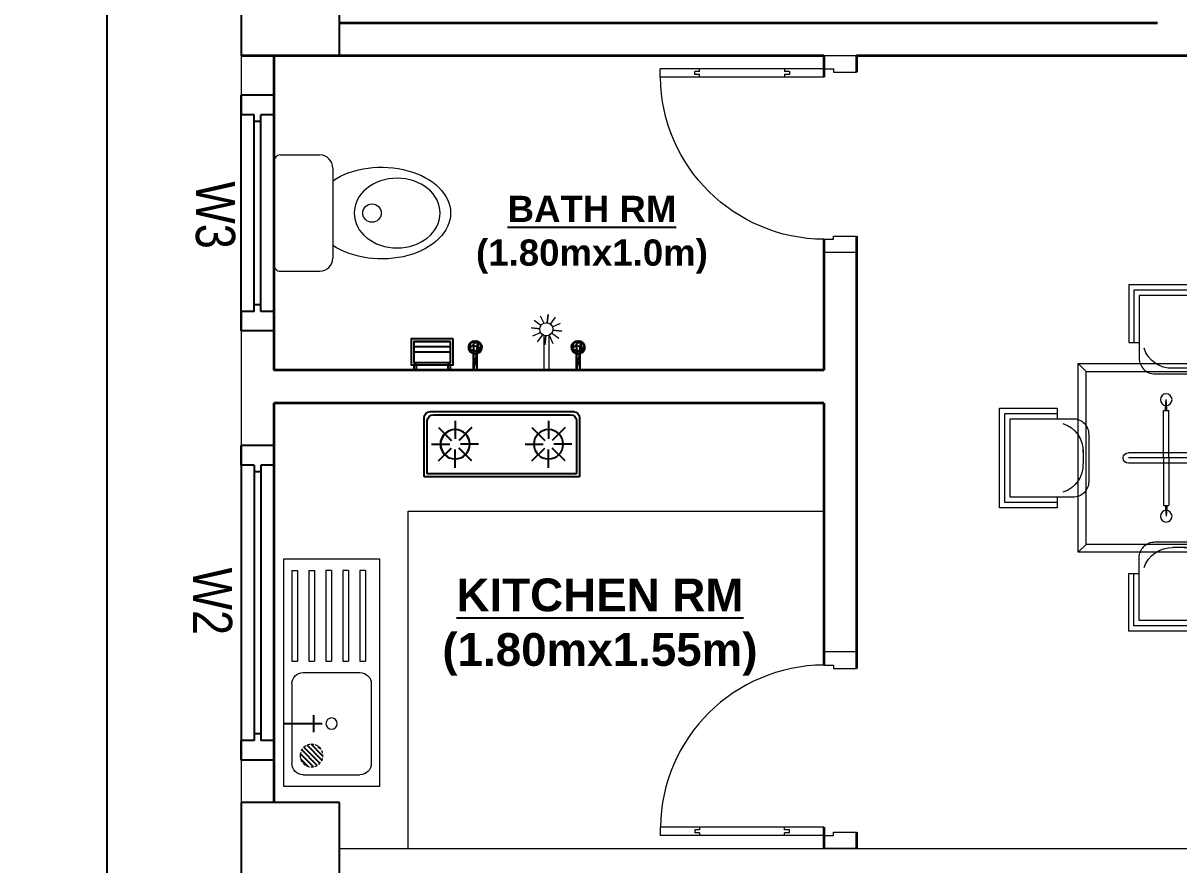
# Model space of a CAD drawing. Header units: inches. Extents: x -100787 to 3653, y -96809 to -8632.
# Drawn here: x -73734.7 to -73558.1, y -91892.4 to -91763.9 of the extents above; entities that cross this region are included whole.
import ezdxf

# ---------------------------------------------------------------- set-up
doc = ezdxf.new("R2010")
doc.units = ezdxf.units.IN
doc.header["$MEASUREMENT"] = 0
doc.header["$PDMODE"] = 99
doc.linetypes.add('DASHDOT', pattern=[1, 0.5, -0.25, 0, -0.25])
doc.linetypes.add('DASHED', pattern=[0.75, 0.5, -0.25])
for name, color, linetype, lineweight in [('1-FOUNDATION DIM', 31, 'Continuous', 5), ('boundary line', 84, 'DASHDOT', 30), ('door', 132, 'Continuous', 15), ('ELE.POWER', 10, 'Continuous', 20), ('fur', 70, 'Continuous', 5), ('Furniture Gr.Fl.', 6, 'Continuous', 5), ('Pipe', 172, 'Continuous', 0), ('R0D', 1, 'Continuous', 35), ('SB', 5, 'Continuous', 13), ('T-FIX', 30, 'Continuous', 20)]:
    doc.layers.add(name, color=color, linetype=linetype, lineweight=lineweight)
for name, color, linetype in [('Brick wall', 3, 'Continuous'), ('FICTURE', 70, 'Continuous'), ('FIXTURE', 150, 'Continuous'), ('Hatch', 3, 'Continuous'), ('RCC', 6, 'Continuous'), ('Rod', 1, 'Continuous'), ('TEX', 7, 'Continuous'), ('WINDOOR', 7, 'Continuous')]:
    doc.layers.add(name, color=color, linetype=linetype)
doc.styles.add('ARIAL', font='arial.ttf')
doc.styles.get("Standard").update_dxf_attribs({"font": 'ARIALN.TTF'})
doc.dimstyles.new('3-8', dxfattribs={"dimscale": 1.5, "dimtxt": 6, "dimasz": 2, "dimexe": 0.18, "dimexo": 6, "dimgap": 0, "dimtad": 0, "dimdec": 0, "dimzin": 3, "dimdsep": 46, "dimlunit": 3, "dimtxsty": 'ARIAL', "dimblk": 'DD', "dimcen": 1, "dimse1": 1, "dimse2": 1, "dimclrd": 256, "dimclrt": 256, "dimadec": 0, "dimazin": 0, "dimtfac": 0.5, "dimtdec": 0, "dimtmove": 2, "dimatfit": 0, "dimfxl": 0.18, "dimtvp": 0.75, "dimfrac": 1, "dimtolj": 1, "dimtzin": 0, "dimarcsym": 0})

# ---------------------------------------------------------------- blocks, each defined once
blk = doc.blocks.new('A$C154754DE')
at = {"layer": 'RCC'}
for p, q in [((0, 12), (15, 12)), ((0, 0), (0, 12)), ((15, 12), (15, 0)), ((15, 0), (0, 0))]:
    blk.add_line(p, q, dxfattribs=at)
blk = doc.blocks.new('D30')
at = {"layer": 'door'}
for p, q in [((2, 5), (2, 29.97)), ((3.25, 29.97), (2, 29.97)), ((3.25, 5), (3.25, 29.97)), ((2.4, 23.97), (2.4, 24.72)), ((2.85, 24.72), (2.4, 24.72)), ((2.85, 23.97), (2.85, 24.72)), ((2.4, 23.97), (2, 23.97)), ((3.25, 23.97), (2.85, 23.97)), ((2, 11), (2.4, 11)), ((2.4, 10.25), (2.4, 11)), ((2.85, 10.25), (2.85, 11)), ((2.85, 11), (3.25, 11)), ((2.4, 10.25), (2.85, 10.25)), ((0, 0), (0, 5)), ((0, 5), (2, 5)), ((2, 5), (2, 3.5)), ((2, 5), (3.25, 5)), ((30, 5), (28, 5)), ((28, 5), (28, 3.5)), ((30, 0), (30, 5)), ((2, 3.5), (2.5, 3.5)), ((2.5, 3.5), (2.5, 0)), ((28, 3.5), (27.5, 3.5)), ((27.5, 3.5), (27.5, 0)), ((2.5, 0), (0, 0)), ((27.5, 0), (30, 0))]:
    blk.add_line(p, q, dxfattribs=at)
blk.add_arc((2.89, 4.86), 25.11, 0.3204, 89.1727, dxfattribs=at)
blk = doc.blocks.new('W-3FT')
at = {"layer": 'WINDOOR'}
for p, q in [((-36, 0), (-36, -5)), ((-36, 0), (-33, 0)), ((-36, 0), (0, 0)), ((-33, 0), (-33, -2)), ((-3, 0), (-3, -2)), ((0, 0), (0, -5)), ((-33, -2), (-3, -2)), ((-33, -3), (-33, -5)), ((-33, -3), (-3, -3)), ((-32, -2), (-32, -3)), ((-4, -2), (-4, -3)), ((-3, -3), (-3, -5)), ((-33, -5), (-36, -5)), ((-36, -5), (0, -5)), ((0, -5), (-3, -5))]:
    blk.add_line(p, q, dxfattribs=at)
blk = doc.blocks.new("Windoo 4'")
at = {"layer": 'WINDOOR'}
for p, q in [((24, 5), (-24, 5)), ((-24, 5), (-24, 0)), ((-21, 5), (-21, 3)), ((24, 5), (21, 5)), ((21, 5), (21, 3)), ((24, 5), (24, 0)), ((21, 3), (-21, 3)), ((21, 2), (-21, 2)), ((-21, 2), (-21, 0)), ((-20, 3), (-20, 2)), ((20, 3), (20, 2)), ((21, 2), (21, 0)), ((24, 0), (-24, 0)), ((-24, 0), (-21, 0)), ((21, 0), (24, 0))]:
    blk.add_line(p, q, dxfattribs=at)
blk = doc.blocks.new('BURNER')
at = {"layer": 'FICTURE'}
for p, q in [((-25, 9.5), (-25, 0)), ((-1, 10.5), (-24, 10.5)), ((-1.5, 10), (-23.5, 10)), ((0, 0), (0, 9.5)), ((-24.5, 9), (-24.5, 0.5)), ((-22.67, 7.92), (-20.61, 5.86)), ((-20, 9.02), (-20, 6.11)), ((-17.33, 7.92), (-19.39, 5.86)), ((-7.67, 7.92), (-5.61, 5.86)), ((-7.64, 7.92), (-5.58, 5.86)), ((-5, 9.02), (-5, 6.11)), ((-4.97, 9.02), (-4.97, 6.11)), ((-2.33, 7.92), (-4.39, 5.86)), ((-2.3, 7.92), (-4.36, 5.86)), ((-0.5, 0.5), (-0.5, 9)), ((-23.77, 5.25), (-20.86, 5.25)), ((-22.67, 2.58), (-20.61, 4.64)), ((-20, 1.48), (-20, 4.39)), ((-17.33, 2.58), (-19.39, 4.64)), ((-16.23, 5.25), (-19.14, 5.25)), ((-8.77, 5.25), (-5.86, 5.25)), ((-8.75, 5.25), (-5.84, 5.25)), ((-7.67, 2.58), (-5.61, 4.64)), ((-7.64, 2.58), (-5.58, 4.64)), ((-5, 1.48), (-5, 4.39)), ((-4.97, 1.48), (-4.97, 4.39)), ((-2.33, 2.58), (-4.39, 4.64)), ((-2.3, 2.58), (-4.36, 4.64)), ((-1.2, 5.25), (-4.11, 5.25)), ((-25, 0), (0, 0)), ((-24.5, 0.5), (-0.5, 0.5))]:
    blk.add_line(p, q, dxfattribs=at)
for centre in [(-20, 5.25), (-5, 5.25), (-4.97, 5.25)]:
    blk.add_circle(centre, 2.36, dxfattribs=at)
for centre, start, end in [((-24, 9.5), 90, 180), ((-23.5, 9), 90, 180), ((-1.5, 9), 0, 90), ((-1, 9.5), 0, 90)]:
    blk.add_arc(centre, 1, start, end, dxfattribs=at)
blk = doc.blocks.new('A$C1B9D5D5F')
at = {"layer": 'Hatch', "linetype": 'DASHED'}
h = blk.add_hatch(dxfattribs=at)
h.set_pattern_fill('ANSI31', color=256, scale=5, style=0)
h.set_pattern_definition([(315, (-153.9716, 593.88254), (-0.44194174, -0.44194174), [])])
h.paths.add_polyline_path([(32.64, 12.03, 1), (36.64, 12.03, 1)])
at = {"layer": 'fur', "linetype": 'Continuous'}
for p, q in [((0, 17), (40, 17)), ((0, 0), (0, 17)), ((40, 17), (40, 0)), ((2, 15.5), (18, 15.5)), ((2, 15.5), (2, 14.5)), ((2, 14.5), (18, 14.5)), ((18, 15.5), (18, 14.5)), ((22, 15.5), (36, 15.5)), ((2, 12.5), (18, 12.5)), ((2, 12.5), (2, 11.5)), ((18, 12.5), (18, 11.5)), ((20, 13.5), (20, 3.5)), ((38, 13.5), (38, 3.5)), ((2, 11.5), (18, 11.5)), ((2, 9.5), (18, 9.5)), ((2, 8.5), (2, 9.5)), ((2, 8.5), (18, 8.5)), ((18, 9.5), (18, 8.5)), ((2, 6.5), (18, 6.5)), ((2, 5.5), (2, 6.5)), ((18, 6.5), (18, 5.5)), ((2, 5.5), (18, 5.5)), ((2, 3.5), (18, 3.5)), ((2, 2.5), (2, 3.5)), ((2, 2.5), (18, 2.5)), ((18, 3.5), (18, 2.5)), ((40, 0), (0, 0)), ((22, 1.5), (36, 1.5))]:
    blk.add_line(p, q, dxfattribs=at)
blk.add_circle((29, 8.5), 1, dxfattribs=at)
for centre, start, end in [((22, 13.5), 90, 180), ((36, 13.5), 0, 90), ((22, 3.5), 180, 270), ((36, 3.5), 270, 0)]:
    blk.add_arc(centre, 2, start, end, dxfattribs=at)
at = {"layer": 'Pipe', "linetype": 'DASHED'}
blk.add_circle((34.64, 12.03), 2, dxfattribs=at)
at = {"layer": 'Rod', "linetype": 'Continuous'}
for p, q in [((29, 17), (29, 10.16)), ((27.5, 11.7), (30.5, 11.7))]:
    blk.add_line(p, q, dxfattribs=at)
blk = doc.blocks.new('COMODE')
at = {"linetype": 'Continuous', "lineweight": 15}
for p, q in [((-6.88, 9), (6.87, 9)), ((-8.88, 1), (-8.88, 7)), ((8.88, 1), (8.88, 7)), ((-7.88, 0), (7.87, 0))]:
    blk.add_line(p, q, dxfattribs=at)
blk.add_circle((0, 14.99), 1.41, dxfattribs=at)
for centre, radius, start, end in [((-6.88, 7), 2, 90, 180), ((6.87, 7), 2, 0, 90), ((-7.88, 1), 1, 180, 270), ((7.87, 1), 1, 270, 0)]:
    blk.add_arc(centre, radius, start, end, dxfattribs=at)
at = {"linetype": 'Continuous', "lineweight": 15, "extrusion": (0, 0, -1)}
blk.add_ellipse((0, 16.47), major_axis=(0, 10.53), ratio=0.664933, start_param=3.923136, end_param=8.643235, dxfattribs=at)
blk.add_ellipse((0, 18.83), major_axis=(0, 6.57), ratio=0.809373, dxfattribs=at)
blk = doc.blocks.new('A$C1BE005BA')
at = {"layer": 'T-FIX'}
for p, q in [((2, 3.89), (0.59, 4.93)), ((2.54, 4.28), (1.8, 5.91)), ((3.41, 6.17), (3.22, 4.36)), ((3.22, 4.36), (3.41, 6.17)), ((4.93, 5.58), (3.83, 4.1)), ((0, 3.41), (1.7, 3.23)), ((1.7, 3.23), (0, 3.41)), ((0.26, 1.8), (1.8, 2.5)), ((4.23, 3.61), (5.91, 4.37)), ((4.26, 3.55), (11.38, 3.55)), ((4.28, 2.55), (11.38, 2.55)), ((6.17, 2.76), (4.36, 2.95)), ((4.36, 2.95), (6.17, 2.76)), ((2.24, 1.94), (1.24, 0.59)), ((2.76, 0), (2.94, 1.69)), ((2.94, 1.69), (2.76, 0)), ((4.37, 0.26), (3.65, 1.84)), ((5.58, 1.24), (4.15, 2.3))]:
    blk.add_line(p, q, dxfattribs=at)
blk.add_circle((3.03, 3.03), 1.34, dxfattribs=at)
blk = doc.blocks.new('*U268')
at = {"color": 0}
mesh = blk.add_polyface(dxfattribs=at)
corners = [(1.43, 6.47), (-1.02, 8.93), (-1.9, 5.58), (-1.9, 5.58), (0, 5.06), (1.43, 6.47), (-1.9, 5.58), (-1, 5.06), (0, 5.06), (-1.02, 8.93), (-2.43, 7.51), (-1.9, 5.58), (1.43, 6.47), (0.92, 8.41), (-1.02, 8.93), (0, 5.06), (0.9, 5.58), (1.43, 6.47), (-1, 5.06), (0, 0), (0, 5.06), (-1, 5.06), (-1, 0), (0, 0), (-2.43, 7.51), (-2.43, 6.47), (-1.9, 5.58), (-1.02, 8.93), (-1.92, 8.41), (-2.43, 7.51), (0.92, 8.41), (0.02, 8.93), (-1.02, 8.93), (1.43, 6.47), (1.43, 7.51), (0.92, 8.41)]
mesh.append_faces([[corners[k] for k in face] for face in [(0, 1, 2), (3, 4, 5), (9, 10, 11), (12, 13, 14)]], dxfattribs={"vtx0": -1, "vtx1": -1, "vtx2": -1, "color": 0})
mesh.append_faces([[corners[k] for k in face] for face in [(18, 19, 20)]], dxfattribs={"vtx0": -1, "vtx2": -1, "color": 0})
mesh.append_faces([[corners[k] for k in face] for face in [(6, 7, 8)]], dxfattribs={"vtx1": -1, "vtx2": -1, "color": 0})
mesh.append_faces([[corners[k] for k in face] for face in [(15, 16, 17), (21, 22, 23), (24, 25, 26), (27, 28, 29), (30, 31, 32), (33, 34, 35)]], dxfattribs={"vtx2": -1, "color": 0})
blk = doc.blocks.new('Tap')
at = {"layer": 'FIXTURE', "elevation": 0.25}
for points in [[(-0.25, 3.5), (-0.25, 0)], [(0.25, 3.5), (0.25, 0)]]:
    blk.add_lwpolyline(points, dxfattribs=at)
at = {"layer": 'FIXTURE'}
for radius, start, end in [(1, 284.4775, 255.5225), (0.25, 0, 180)]:
    blk.add_arc((0, 3.5, 0.25), radius, start, end, dxfattribs=at)
at = {"layer": 'FIXTURE', "xscale": 0.5, "yscale": 0.5, "zscale": 0.5}
blk.add_blockref('*U268', (0.25, 0), dxfattribs=at)
blk = doc.blocks.new('PaperHolder')
at = {"layer": 'FIXTURE'}
for p, q in [((-5.6, 4.41), (0, 4.41)), ((-5.6, 3.61), (0, 3.61)), ((-5.6, 2.81), (0, 2.81))]:
    blk.add_line(p, q, dxfattribs=at)
for points in [[(0.4, 4.81), (-6, 4.81), (-6, 0.81), (0.4, 0.81)], [(0, 4.41), (-5.6, 4.41), (-5.6, 1.21), (0, 1.21)], [(-5.2, 0.81), (-5.6, 0.81), (-5.6, 0), (-5.2, 0)], [(0, 0.81), (-0.4, 0.81), (-0.4, 0), (0, 0)]]:
    blk.add_lwpolyline(points, close=True, dxfattribs=at)
blk = doc.blocks.new('din-tab')
at = {"layer": 'fur'}
for p, q in [((-20.75, 12.96), (-18.75, 12.96)), ((-3.75, 12.96), (-1.75, 12.96)), ((2.86, 12.96), (0.86, 12.96)), ((19.86, 12.96), (17.86, 12.96)), ((-29, 7.43), (-30.5, 8.93)), ((28, 7.43), (29.5, 8.93)), ((-12.76, 8.04), (-10.17, 8.04)), ((8.85, 8.04), (11.44, 8.04)), ((-34.5, 0.43), (-34.5, -1.57)), ((-13.82, 0.61), (-13.7, 2.06)), ((-13.82, 0), (-13.82, 0.61)), ((-13.57, 0.61), (-13.7, 2.06)), ((-13.7, 0), (-13.7, 0.61)), ((-13.57, 0), (-13.57, 0.61)), ((0, 0), (-1, 0)), ((0, 0), (-1, 0)), ((-1, -9.07), (-1, 0)), ((-0.62, 0.61), (-0.5, 2.06)), ((-0.62, 0), (-0.62, 0.61)), ((-0.38, 0.61), (-0.5, 2.06)), ((-0.5, 0), (-0.5, 0.61)), ((-0.38, 0), (-0.38, 0.61)), ((0, -9.07), (0, 0)), ((13.2, 0), (12.2, 0)), ((13.2, 0), (12.2, 0)), ((12.2, -9.07), (12.2, 0)), ((12.57, 0.61), (12.7, 2.06)), ((12.57, 0), (12.57, 0.61)), ((12.82, 0.61), (12.7, 2.06)), ((12.7, 0), (12.7, 0.61)), ((12.82, 0), (12.82, 0.61)), ((13.2, -9.07), (13.2, 0)), ((33.5, 0.43), (33.5, -1.57)), ((-13.2, 0), (-14.2, 0)), ((-14.2, -9.07), (-14.2, 0)), ((-13.2, 0), (-14.2, 0)), ((-13.2, -9.07), (-13.2, 0)), ((-29.58, -7.55), (-29.58, -10.14)), ((-20.9, -8.07), (19.9, -8.07)), ((28.58, -7.55), (28.58, -10.14)), ((-20.9, -9.07), (19.9, -9.07)), ((-20.9, -10.07), (19.9, -10.07)), ((-14.2, -9.07), (-14.2, -18.14)), ((-13.2, -9.07), (-13.2, -18.14)), ((-1, -9.07), (-1, -18.14)), ((0, -9.07), (0, -18.14)), ((12.2, -9.07), (12.2, -18.14)), ((13.2, -9.07), (13.2, -18.14)), ((-34.5, -16.57), (-34.5, -18.57)), ((33.5, -16.57), (33.5, -18.57)), ((-13.2, -18.14), (-14.2, -18.14)), ((-13.82, -18.14), (-13.82, -18.75)), ((-13.82, -18.75), (-13.7, -20.2)), ((-13.7, -18.14), (-13.7, -18.75)), ((-13.57, -18.75), (-13.7, -20.2)), ((-13.57, -18.14), (-13.57, -18.75)), ((0, -18.14), (-1, -18.14)), ((-0.62, -18.14), (-0.62, -18.75)), ((-0.62, -18.75), (-0.5, -20.2)), ((-0.5, -18.14), (-0.5, -18.75)), ((-0.38, -18.75), (-0.5, -20.2)), ((-0.38, -18.14), (-0.38, -18.75)), ((13.2, -18.14), (12.2, -18.14)), ((12.57, -18.14), (12.57, -18.75)), ((12.57, -18.75), (12.7, -20.2)), ((12.7, -18.14), (12.7, -18.75)), ((12.82, -18.75), (12.7, -20.2)), ((12.82, -18.14), (12.82, -18.75)), ((-29, -25.57), (-30.5, -27.07)), ((-12.76, -26.17), (-10.17, -26.18)), ((8.85, -26.17), (11.44, -26.18)), ((28, -25.57), (29.5, -27.07)), ((-20.75, -31.09), (-18.75, -31.09)), ((-3.75, -31.09), (-1.75, -31.09)), ((2.86, -31.09), (0.86, -31.09)), ((19.86, -31.09), (17.86, -31.09))]:
    blk.add_line(p, q, dxfattribs=at)
for points in [[(-1.75, 12.96), (-1.75, 23.96), (-20.75, 23.96), (-20.75, 12.96)], [(-2.75, 12.96), (-2.75, 22.96), (-19.75, 22.96), (-19.75, 12.96)], [(0.86, 12.96), (0.86, 23.96), (19.86, 23.96), (19.86, 12.96)], [(1.86, 12.96), (1.86, 22.96), (18.86, 22.96), (18.86, 12.96)], [(-34.5, -18.57), (-45.5, -18.57), (-45.5, 0.43), (-34.5, 0.43)], [(33.5, -18.57), (44.5, -18.57), (44.5, 0.43), (33.5, 0.43)], [(-34.5, -17.57), (-44.5, -17.57), (-44.5, -0.57), (-34.5, -0.57)], [(33.5, -17.57), (43.5, -17.57), (43.5, -0.57), (33.5, -0.57)], [(-1.75, -31.09), (-1.75, -42.09), (-20.75, -42.09), (-20.75, -31.09)], [(-2.75, -31.09), (-2.75, -41.09), (-19.75, -41.09), (-19.75, -31.09)], [(0.86, -31.09), (0.86, -42.09), (19.86, -42.09), (19.86, -31.09)], [(1.86, -31.09), (1.86, -41.09), (18.86, -41.09), (18.86, -31.09)]]:
    blk.add_lwpolyline(points, dxfattribs=at)
for points in [[(-3.75, 21.96), (-18.75, 21.96), (-18.75, 9.96, 0.414214), (-15.75, 6.96), (-6.75, 6.96, 0.414214), (-3.75, 9.96)], [(2.86, 21.96), (17.86, 21.96), (17.86, 9.96, -0.414214), (14.86, 6.96), (5.86, 6.96, -0.414214), (2.86, 9.96)], [(-43.5, -16.57), (-43.5, -1.57), (-31.5, -1.57, -0.414214), (-28.5, -4.57), (-28.5, -13.57, -0.414214), (-31.5, -16.57)], [(42.5, -16.57), (42.5, -1.57), (30.5, -1.57, 0.414214), (27.5, -4.57), (27.5, -13.57, 0.414214), (30.5, -16.57)], [(-3.75, -40.09), (-18.75, -40.09), (-18.75, -28.09, -0.414214), (-15.75, -25.09), (-6.75, -25.09, -0.414214), (-3.75, -28.09)], [(2.86, -40.09), (17.86, -40.09), (17.86, -28.09, 0.414214), (14.86, -25.09), (5.86, -25.09, 0.414214), (2.86, -28.09)]]:
    blk.add_lwpolyline(points, format="xyb", close=True, dxfattribs=at)
for points in [[(-30.5, -27.07), (29.5, -27.07), (29.5, 8.93), (-30.5, 8.93)], [(-29, -25.57), (28, -25.57), (28, 7.43), (-29, 7.43)]]:
    blk.add_lwpolyline(points, close=True, dxfattribs=at)
for centre in [(-13.7, 2.06), (-0.5, 2.06), (12.7, 2.06), (-13.7, -20.2), (-0.5, -20.2), (12.7, -20.2)]:
    blk.add_circle(centre, 1.11, dxfattribs=at)
for centre, radius, start, end in [((-12.57, 13.52), 5.48, 197.545, 272.623), ((-9.92, 13.52), 5.48, 267.377, 342.455), ((9.04, 13.52), 5.48, 197.545, 272.623), ((11.69, 13.52), 5.48, 267.377, 342.455), ((-35.06, -7.74), 5.48, 357.377, 72.455), ((34.06, -7.74), 5.48, 107.545, 182.623), ((-20.9, -9.07), 1, 90, 270), ((19.9, -9.07), 1, 270, 90), ((-35.06, -10.39), 5.48, 287.545, 2.623), ((34.06, -10.39), 5.48, 177.377, 252.455), ((-12.57, -31.65), 5.48, 87.377, 162.455), ((-9.92, -31.65), 5.48, 17.545, 92.623), ((9.04, -31.65), 5.48, 87.377, 162.455), ((11.69, -31.65), 5.48, 17.545, 92.623)]:
    blk.add_arc(centre, radius, start, end, dxfattribs=at)
blk = doc.blocks.new('DD')
for p, q in [((0, 1.6), (0, -1.6)), ((-1.6, 0), (1.6, 0))]:
    blk.add_line(p, q)
at = {"const_width": 0.3}
blk.add_lwpolyline([(-0.15, 0, 1), (0.15, 0, 1)], format="xyb", close=True, dxfattribs=at)
blk = doc.blocks.new('*D595')
at = {"layer": 'Defpoints', "color": 0}
for p in [(-73701.38, -91560.88), (-73721.88, -92318.88), (-73701.38, -92318.88)]:
    blk.add_point(p, dxfattribs=at)
at = {"layer": 'Furniture Gr.Fl.', "lineweight": -2}
blk.add_line((-73721.88, -91563.88), (-73721.88, -92315.88), dxfattribs=at)
at = {"layer": 'Furniture Gr.Fl.', "lineweight": -2, "xscale": 3, "yscale": 3, "zscale": 3}
for p, rotation in [((-73721.88, -91560.88), 90), ((-73721.88, -92318.88), 270)]:
    blk.add_blockref('DD', p, dxfattribs=dict(at, rotation=rotation))
at = {"layer": 'Furniture Gr.Fl.', "insert": (-73728.78, -91939.88), "char_height": 9, "attachment_point": 5, "rotation": 90, "style": 'ARIAL'}
blk.add_mtext('\\A1;16.69m', dxfattribs=at)

msp = doc.modelspace()

# ---------------------------------------------------------------- linework, layer by layer
at = {"layer": 'ELE.POWER'}
for p, q in [((-73701.38, -91614.88), (-73701.38, -92264.88)), ((-73686.38, -91889.88), (-73508.42, -91889.88))]:
    msp.add_line(p, q, dxfattribs=at)
at = {"layer": 'R0D'}
for p, q in [((-73701.38, -91763.88), (-73701.38, -91763.88)), ((-73561.42, -91763.88), (-73686.38, -91763.88)), ((-73612.38, -91768.88), (-73701.38, -91768.88)), ((-73696.38, -91768.88), (-73696.38, -91816.88)), ((-73612.38, -91768.88), (-73612.38, -91772.13)), ((-73607.38, -91768.88), (-73607.38, -91771.38)), ((-73556.42, -91768.88), (-73607.38, -91768.88)), ((-73607.38, -91796.38), (-73607.38, -91862.38)), ((-73612.38, -91796.88), (-73612.38, -91816.88)), ((-73612.38, -91816.88), (-73696.38, -91816.88)), ((-73696.38, -91821.88), (-73696.38, -91882.88)), ((-73612.38, -91821.88), (-73696.38, -91821.88)), ((-73612.38, -91821.88), (-73612.38, -91861.88)), ((-73612.38, -91886.63), (-73612.38, -91889.88)), ((-73607.38, -91887.38), (-73607.38, -91889.88))]:
    msp.add_line(p, q, dxfattribs=at)
at = {"layer": 'SB'}
for p, q in [((-73675.88, -91889.88), (-73675.88, -91838.38)), ((-73675.88, -91838.38), (-73612.38, -91838.38))]:
    msp.add_line(p, q, dxfattribs=at)

# ---------------------------------------------------------------- block references
at = {"layer": '1-FOUNDATION DIM', "xscale": -1, "rotation": 90}
msp.add_blockref('D30', (-73607.38, -91768.88), dxfattribs=at)
at = {"layer": '1-FOUNDATION DIM', "rotation": 90}
msp.add_blockref('D30', (-73607.38, -91889.88), dxfattribs=at)
at = {"layer": 'boundary line', "color": 0, "linetype": 'ByBlock', "lineweight": 20, "rotation": 270}
msp.add_blockref('COMODE', (-73696.38, -91792.88), dxfattribs=at)
at = {"layer": 'boundary line', "color": 0, "linetype": 'ByBlock', "lineweight": 20, "extrusion": (3.17396e-14, 1.81571e-14, -1), "xscale": 0.8000000000029104, "yscale": 0.8000000000174623, "zscale": 0.8}
msp.add_blockref('din-tab', (73549.92, -91823.01, 0), dxfattribs=at)
at = {"layer": 'boundary line', "color": 0, "linetype": 'ByBlock', "lineweight": 20}
for name, p, xscale, yscale, zscale, rotation in [('A$C1BE005BA', (-73657.04, -91808.35), 0.75, 0.7500000000582077, 0.7500000000628643, 270), ('A$C1B9D5D5F', (-73680.2, -91845.7), -0.8662499999918509, 0.8662499999918509, 0.8662500000000001, 90)]:
    msp.add_blockref(name, p, dxfattribs=dict(at, xscale=xscale, yscale=yscale, zscale=zscale, rotation=rotation))
at = {"layer": 'boundary line', "color": 0, "linetype": 'ByBlock', "lineweight": 20, "xscale": -0.9500000000116415, "yscale": 0.9500000000116415, "zscale": 0.950000000000002}
msp.add_blockref('BURNER', (-73673.43, -91833.16), dxfattribs=at)
at = {"layer": 'Brick wall', "xscale": -1, "rotation": 270}
for name, p in [('W-3FT', (-73696.38, -91774.88)), ("Windoo 4'", (-73701.38, -91852.38))]:
    msp.add_blockref(name, p, dxfattribs=at)
at = {"layer": 'Brick wall'}
msp.add_blockref('PaperHolder', (-73669.4, -91816.88), dxfattribs=at)
at = {"layer": 'Brick wall', "xscale": -1}
for p in [(-73665.63, -91816.88), (-73649.91, -91816.88)]:
    msp.add_blockref('Tap', p, dxfattribs=at)
at = {"layer": 'RCC', "xscale": -1}
for p, rotation in [((-73701.38, -91756.88), 180.0249999999743), ((-73701.38, -91882.88), 180)]:
    msp.add_blockref('A$C154754DE', p, dxfattribs=dict(at, rotation=rotation))

# ---------------------------------------------------------------- texts
at = {"layer": 'TEX', "linetype": 'ByBlock', "char_height": 6, "width": 18.7715, "rotation": 270}
for s, insert, attachment_point in [('W3', (-73708.38, -91798.34), 9), ('W2', (-73702.75, -91846.99), 1)]:
    msp.add_mtext(s, dxfattribs=dict(at, insert=insert, attachment_point=attachment_point))
at = {"layer": 'TEX', "width": 86.6093, "attachment_point": 5}
for s, insert, char_height in [('{\\fArial|b1|i0|c0|p34;\\LBATH RM\\P\\l(1.80mx1.0m)}', (-73647.79, -91796.18), 4), ('{\\fArial|b1|i0|c0|p34;\\LKITCHEN RM\\P\\l(1.80mx1.55m)}', (-73646.57, -91856.09), 5)]:
    msp.add_mtext(s, dxfattribs=dict(at, insert=insert, char_height=char_height))

# ---------------------------------------------------------------- dimensions: what is measured, and where the dimension line sits
at = {"layer": 'Furniture Gr.Fl.'}
dim = msp.add_linear_dim(base=(-73721.88, -92318.88), p1=(-73701.38, -91560.88), p2=(-73701.38, -92318.88), angle=90, text='16.69m', dimstyle='3-8', dxfattribs=at)
dim.commit()
dim.dimension.update_dxf_attribs({"geometry": '*D595', "text_midpoint": (-73728.78, -91939.88)})

doc.saveas('drawing.dxf')
